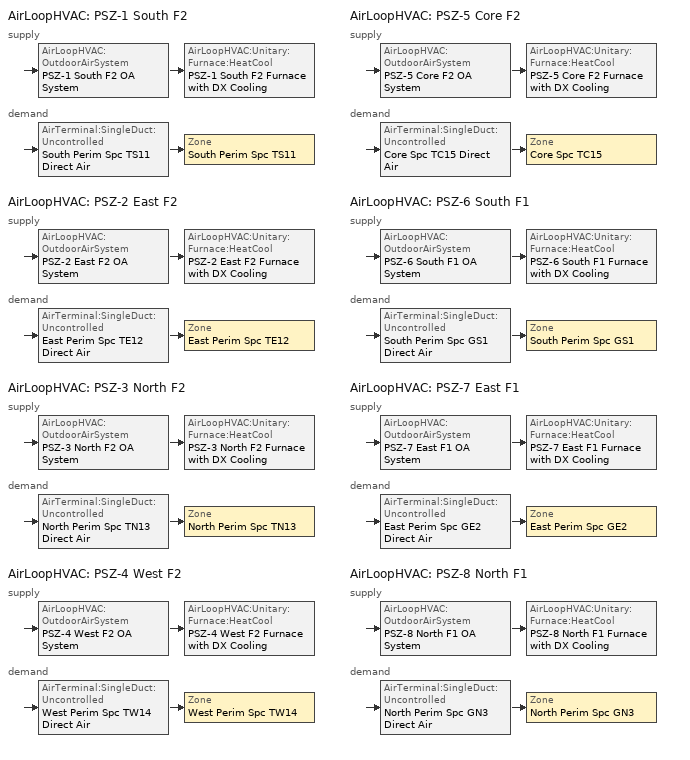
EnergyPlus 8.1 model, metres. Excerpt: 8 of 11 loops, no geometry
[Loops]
AirLoopHVAC 'PSZ-1 South F2'
 supply: AirLoopHVAC:OutdoorAirSystem 'PSZ-1 South F2 OA System' > AirLoopHVAC:Unitary:Furnace:HeatCool 'PSZ-1 South F2 Furnace with DX Cooling'
 demand: AirTerminal:SingleDuct:Uncontrolled 'South Perim Spc TS11 Direct Air' > Zone 'South Perim Spc TS11'
AirLoopHVAC 'PSZ-2 East F2'
 supply: AirLoopHVAC:OutdoorAirSystem 'PSZ-2 East F2 OA System' > AirLoopHVAC:Unitary:Furnace:HeatCool 'PSZ-2 East F2 Furnace with DX Cooling'
 demand: AirTerminal:SingleDuct:Uncontrolled 'East Perim Spc TE12 Direct Air' > Zone 'East Perim Spc TE12'
AirLoopHVAC 'PSZ-3 North F2'
 supply: AirLoopHVAC:OutdoorAirSystem 'PSZ-3 North F2 OA System' > AirLoopHVAC:Unitary:Furnace:HeatCool 'PSZ-3 North F2 Furnace with DX Cooling'
 demand: AirTerminal:SingleDuct:Uncontrolled 'North Perim Spc TN13 Direct Air' > Zone 'North Perim Spc TN13'
AirLoopHVAC 'PSZ-4 West F2'
 supply: AirLoopHVAC:OutdoorAirSystem 'PSZ-4 West F2 OA System' > AirLoopHVAC:Unitary:Furnace:HeatCool 'PSZ-4 West F2 Furnace with DX Cooling'
 demand: AirTerminal:SingleDuct:Uncontrolled 'West Perim Spc TW14 Direct Air' > Zone 'West Perim Spc TW14'
AirLoopHVAC 'PSZ-5 Core F2'
 supply: AirLoopHVAC:OutdoorAirSystem 'PSZ-5 Core F2 OA System' > AirLoopHVAC:Unitary:Furnace:HeatCool 'PSZ-5 Core F2 Furnace with DX Cooling'
 demand: AirTerminal:SingleDuct:Uncontrolled 'Core Spc TC15 Direct Air' > Zone 'Core Spc TC15'
AirLoopHVAC 'PSZ-6 South F1'
 supply: AirLoopHVAC:OutdoorAirSystem 'PSZ-6 South F1 OA System' > AirLoopHVAC:Unitary:Furnace:HeatCool 'PSZ-6 South F1 Furnace with DX Cooling'
 demand: AirTerminal:SingleDuct:Uncontrolled 'South Perim Spc GS1 Direct Air' > Zone 'South Perim Spc GS1'
AirLoopHVAC 'PSZ-7 East F1'
 supply: AirLoopHVAC:OutdoorAirSystem 'PSZ-7 East F1 OA System' > AirLoopHVAC:Unitary:Furnace:HeatCool 'PSZ-7 East F1 Furnace with DX Cooling'
 demand: AirTerminal:SingleDuct:Uncontrolled 'East Perim Spc GE2 Direct Air' > Zone 'East Perim Spc GE2'
AirLoopHVAC 'PSZ-8 North F1'
 supply: AirLoopHVAC:OutdoorAirSystem 'PSZ-8 North F1 OA System' > AirLoopHVAC:Unitary:Furnace:HeatCool 'PSZ-8 North F1 Furnace with DX Cooling'
 demand: AirTerminal:SingleDuct:Uncontrolled 'North Perim Spc GN3 Direct Air' > Zone 'North Perim Spc GN3'
[DesignSpecification:OutdoorAir] Outdoor Air Flow per Zone {m3/s}=0
Name | Outdoor Air Method | Outdoor Air Flow per Zone Floor Area {m3/s-m2} | Outdoor Air Flow per Person {m3/s-person}
SZ DSOA South Perim Spc GS1; SZ DSOA South Perim Spc TS11; SZ DSOA East Perim Spc GE2; SZ DSOA East Perim Spc TE12; SZ DSOA North Perim Spc GN3; SZ DSOA North Perim Spc TN13; SZ DSOA West Perim Spc TW14; SZ DSOA Core Spc TC15 | Flow/Area | 0.000666962
South Perim Spc TS11 DCV; East Perim Spc TE12 DCV; North Perim Spc TN13 DCV; West Perim Spc TW14 DCV; Core Spc TC15 DCV; South Perim Spc GS1 DCV; East Perim Spc GE2 DCV; North Perim Spc GN3 DCV | Sum | 0.00031 | 0.00236
[Sizing:Zone] Zone Cooling Design Supply Air Temperature Input Method=SupplyAirTemperature; Zone Cooling Design Supply Air Temperature {C}=12.8; Zone Heating Design Supply Air Temperature Input Method=SupplyAirTemperature; Zone Heating Design Supply Air Temperature {C}=40.4; Zone Cooling Design Supply Air Humidity Ratio {kgWater/kgDryAir}=0.008; Zone Heating Design Supply Air Humidity Ratio {kgWater/kgDryAir}=0.008; Cooling Design Air Flow Method=DesignDay; Cooling Design Air Flow Rate {m3/s}=0; Cooling Minimum Air Flow Fraction=0; Heating Design Air Flow Method=DesignDay; Heating Design Air Flow Rate {m3/s}=0; Heating Maximum Air Flow Fraction=0
Name | Design Specification Outdoor Air Object
South Perim Spc GS1 | SZ DSOA South Perim Spc GS1
South Perim Spc TS11 | SZ DSOA South Perim Spc TS11
East Perim Spc GE2 | SZ DSOA East Perim Spc GE2
East Perim Spc TE12 | SZ DSOA East Perim Spc TE12
North Perim Spc GN3 | SZ DSOA North Perim Spc GN3
North Perim Spc TN13 | SZ DSOA North Perim Spc TN13
West Perim Spc TW14 | SZ DSOA West Perim Spc TW14
Core Spc TC15 | SZ DSOA Core Spc TC15
[Sizing:System] Type of Load to Size On=Sensible; Design Outdoor Air Flow Rate {m3/s}=autosize; Minimum System Air Flow Ratio=1; Preheat Design Temperature {C}=7; Preheat Design Humidity Ratio {kgWater/kgDryAir}=0.008; Precool Design Temperature {C}=11; Precool Design Humidity Ratio {kgWater/kgDryAir}=0.008; Central Cooling Design Supply Air Temperature {C}=12.8; Central Heating Design Supply Air Temperature {C}=40.4; Sizing Option=NonCoincident; 100% Outdoor Air in Cooling=No; 100% Outdoor Air in Heating=No; Central Cooling Design Supply Air Humidity Ratio {kgWater/kgDryAir}=0.008; Central Heating Design Supply Air Humidity Ratio {kgWater/kgDryAir}=0.008; Cooling Design Air Flow Method=DesignDay; Cooling Design Air Flow Rate {m3/s}=0; Heating Design Air Flow Method=DesignDay; Heating Design Air Flow Rate {m3/s}=0; System Outdoor Air Method=ZoneSum
PSZ-1 South F2; PSZ-2 East F2; PSZ-3 North F2; PSZ-4 West F2; PSZ-5 Core F2; PSZ-6 South F1; PSZ-7 East F1; PSZ-8 North F1
[ZoneControl:Thermostat] Control Type Schedule=COMPACT HVAC-ALWAYS 4; Control 1=Thermostat 1 Dual SP Control
Name | Zone or ZoneList
South Perim Spc GS1 Thermostat | South Perim Spc GS1
South Perim Spc TS11 Thermostat | South Perim Spc TS11
East Perim Spc GE2 Thermostat | East Perim Spc GE2
East Perim Spc TE12 Thermostat | East Perim Spc TE12
North Perim Spc GN3 Thermostat | North Perim Spc GN3
North Perim Spc TN13 Thermostat | North Perim Spc TN13
West Perim Spc TW14 Thermostat | West Perim Spc TW14
Core Spc TC15 Thermostat | Core Spc TC15
[ThermostatSetpoint:DualSetpoint]
Thermostat 1 Dual SP Control: Heating Setpoint Temperature Schedule=Heat 1/0; Cooling Setpoint Temperature Schedule=Cool 1/0
[AirTerminal:SingleDuct:Uncontrolled] Availability Schedule=COMPACT HVAC-ALWAYS 1; Maximum Air Flow Rate {m3/s}=autosize
South Perim Spc GS1 Direct Air; South Perim Spc TS11 Direct Air; East Perim Spc GE2 Direct Air; East Perim Spc TE12 Direct Air; North Perim Spc GN3 Direct Air; North Perim Spc TN13 Direct Air; West Perim Spc TW14 Direct Air; Core Spc TC15 Direct Air
[Zone equipment]
South Perim Spc GS1: South Perim Spc GS1 Direct Air
South Perim Spc TS11: South Perim Spc TS11 Direct Air
East Perim Spc GE2: East Perim Spc GE2 Direct Air
East Perim Spc TE12: East Perim Spc TE12 Direct Air
North Perim Spc GN3: North Perim Spc GN3 Direct Air
North Perim Spc TN13: North Perim Spc TN13 Direct Air
West Perim Spc TW14: West Perim Spc TW14 Direct Air
Core Spc TC15: Core Spc TC15 Direct Air, Core Spc TC15 Bathroom Exhaust
[Fan:OnOff] Availability Schedule=Fans D1; Fan Total Efficiency=0.53625; Pressure Rise {Pa}=448.2; Motor In Airstream Fraction=1
Name | Maximum Flow Rate {m3/s} | Motor Efficiency
PSZ-1 South F2 Supply Fan | 0.65771 | 0.825
PSZ-2 East F2 Supply Fan | 0.79817 | 0.825
PSZ-3 North F2 Supply Fan | 0.61286 | 0.825
PSZ-4 West F2 Supply Fan | 0.89116 | 0.825
PSZ-5 Core F2 Supply Fan | 2.19932 | 0.84
PSZ-6 South F1 Supply Fan | 0.48562 | 0.825
PSZ-7 East F1 Supply Fan | 0.59453 | 0.825
PSZ-8 North F1 Supply Fan | 0.48742 | 0.825
[Fan:ZoneExhaust]
Core Spc TC15 Bathroom Exhaust: Availability Schedule=ExFanOperationSchd; Fan Total Efficiency=0.45; Pressure Rise {Pa}=187.5; Maximum Flow Rate {m3/s}=0.28385
[Coil:Cooling:DX:SingleSpeed] Availability Schedule=COMPACT HVAC-ALWAYS 1; Gross Rated Sensible Heat Ratio=autosize; Gross Rated Cooling COP {W/W}=2.73; Total Cooling Capacity Function of Temperature Curve=PSZ DX Coil Cap-FT; Total Cooling Capacity Function of Flow Fraction Curve=PSZ DX Coil Cap-FF; Energy Input Ratio Function of Temperature Curve=PSZ DX Coil EIR-FT; Energy Input Ratio Function of Flow Fraction Curve=PSZ DX Coil EIR-FF; Part Load Fraction Correlation Curve=PSZ DX Coil PLF; Nominal Time for Condensate Removal to Begin {s}=0; Ratio of Initial Moisture Evaporation Rate and Steady State Latent Capacity=0; Maximum Cycling Rate {cycles/hr}=0; Latent Capacity Time Constant {s}=0; Condenser Type=Aircooled; Evaporative Condenser Effectiveness=0; Evaporative Condenser Pump Rated Power Consumption {W}=0; Crankcase Heater Capacity {W}=0; Maximum Outdoor Dry-Bulb Temperature for Crankcase Heater Operation {C}=10
Name | Gross Rated Total Cooling Capacity {W} | Rated Air Flow Rate {m3/s}
PSZ-1 South F2 Cooling Coil | 9290.98 | 0.65771
PSZ-2 East F2 Cooling Coil | 10570 | 0.79817
PSZ-3 North F2 Cooling Coil | 8878.84 | 0.61286
PSZ-4 West F2 Cooling Coil | 11801.4 | 0.89116
PSZ-5 Core F2 Cooling Coil | 31707.7 | 2.19932
PSZ-6 South F1 Cooling Coil | 7389.13 | 0.48562
PSZ-7 East F1 Cooling Coil | 7873.29 | 0.59453
PSZ-8 North F1 Cooling Coil | 7658.61 | 0.48742
[Coil:Heating:Gas] Availability Schedule=COMPACT HVAC-ALWAYS 1; Gas Burner Efficiency=0.8; Parasitic Electric Load {W}=0; Part Load Fraction Correlation Curve=PSZ Heating Coil PLF-FPLR; Parasitic Gas Load {W}=0
Name | Nominal Capacity {W}
PSZ-1 South F2 Heating Coil | 16942.6
PSZ-2 East F2 Heating Coil | 16951.9
PSZ-3 North F2 Heating Coil | 17078.5
PSZ-4 West F2 Heating Coil | 17075.4
PSZ-5 Core F2 Heating Coil | 42468.9
PSZ-6 South F1 Heating Coil | 14279.8
PSZ-7 East F1 Heating Coil | 14258.1
PSZ-8 North F1 Heating Coil | 14319.3
[AirLoopHVAC:Unitary:Furnace:HeatCool] Availability Schedule=COMPACT HVAC-ALWAYS 1; Supply Air Fan Operating Mode Schedule=COMPACT HVAC-ALWAYS 1; Maximum Supply Air Temperature {C}=40.4; Supply Air Flow Rate During Cooling Operation {m3/s}=autosize; Supply Air Flow Rate During Heating Operation {m3/s}=autosize; Supply Air Flow Rate When No Cooling or Heating is Needed {m3/s}=autosize; Fan Placement=DrawThrough; Dehumidification Control Type=None
Name | Controlling Zone or Thermostat Location | Supply Fan | Heating Coil | Cooling Coil
PSZ-1 South F2 Furnace with DX Cooling | South Perim Spc TS11 | PSZ-1 South F2 Supply Fan | PSZ-1 South F2 Heating Coil | PSZ-1 South F2 Cooling Coil
PSZ-2 East F2 Furnace with DX Cooling | East Perim Spc TE12 | PSZ-2 East F2 Supply Fan | PSZ-2 East F2 Heating Coil | PSZ-2 East F2 Cooling Coil
PSZ-3 North F2 Furnace with DX Cooling | North Perim Spc TN13 | PSZ-3 North F2 Supply Fan | PSZ-3 North F2 Heating Coil | PSZ-3 North F2 Cooling Coil
PSZ-4 West F2 Furnace with DX Cooling | West Perim Spc TW14 | PSZ-4 West F2 Supply Fan | PSZ-4 West F2 Heating Coil | PSZ-4 West F2 Cooling Coil
PSZ-5 Core F2 Furnace with DX Cooling | Core Spc TC15 | PSZ-5 Core F2 Supply Fan | PSZ-5 Core F2 Heating Coil | PSZ-5 Core F2 Cooling Coil
PSZ-6 South F1 Furnace with DX Cooling | South Perim Spc GS1 | PSZ-6 South F1 Supply Fan | PSZ-6 South F1 Heating Coil | PSZ-6 South F1 Cooling Coil
PSZ-7 East F1 Furnace with DX Cooling | East Perim Spc GE2 | PSZ-7 East F1 Supply Fan | PSZ-7 East F1 Heating Coil | PSZ-7 East F1 Cooling Coil
PSZ-8 North F1 Furnace with DX Cooling | North Perim Spc GN3 | PSZ-8 North F1 Supply Fan | PSZ-8 North F1 Heating Coil | PSZ-8 North F1 Cooling Coil
[Controller:OutdoorAir] Minimum Outdoor Air Flow Rate {m3/s}=0; Maximum Outdoor Air Flow Rate {m3/s}=autosize; Economizer Control Type=DifferentialDryBulb; Economizer Control Action Type=ModulateFlow; Lockout Type=NoLockout; Minimum Limit Type=FixedMinimum; Minimum Outdoor Air Schedule=MinOA_Sched; Minimum Fraction of Outdoor Air Schedule=MinOAFracSch_DCV; Maximum Fraction of Outdoor Air Schedule=MaxOAFracSch_Base; Heat Recovery Bypass Control Type=BypassWhenOAFlowGreaterThanMinimum
Name | Mechanical Ventilation Controller
PSZ-1 South F2 OA Controller | PSZ1 South F2 DCV
PSZ-2 East F2 OA Controller | PSZ2 East F2 DCV
PSZ-3 North F2 OA Controller | PSZ3 North F2 DCV
PSZ-4 West F2 OA Controller | PSZ4 West F2 DCV
PSZ-5 Core F2 OA Controller | PSZ5 Core F2 DCV
PSZ-6 South F1 OA Controller | PSZ6 South F1 DCV
PSZ-7 East F1 OA Controller | PSZ7 East F1 DCV
PSZ-8 North F1 OA Controller | PSZ8 North F1 DCV
[AirLoopHVAC] Design Supply Air Flow Rate {m3/s}=autosize
PSZ-1 South F2; PSZ-2 East F2; PSZ-3 North F2; PSZ-4 West F2; PSZ-5 Core F2; PSZ-6 South F1; PSZ-7 East F1; PSZ-8 North F1
[EnergyManagementSystem:Sensor]
Name | Output:Variable or Output:Meter Index Key | Output:Variable or Output:Meter
PSZ1_Cooling | PSZ-1 South F2 | Air System Total Cooling Energy
PSZ1_Heating | PSZ-1 South F2 | Air System Total Heating Energy
PSZ2_Cooling | PSZ-2 East F2 | Air System Total Cooling Energy
PSZ2_Heating | PSZ-2 East F2 | Air System Total Heating Energy
PSZ3_Cooling | PSZ-3 North F2 | Air System Total Cooling Energy
PSZ3_Heating | PSZ-3 North F2 | Air System Total Heating Energy
PSZ4_Cooling | PSZ-4 West F2 | Air System Total Cooling Energy
PSZ4_Heating | PSZ-4 West F2 | Air System Total Heating Energy
PSZ5_Cooling | PSZ-5 Core F2 | Air System Total Cooling Energy
PSZ5_Heating | PSZ-5 Core F2 | Air System Total Heating Energy
PSZ6_Cooling | PSZ-6 South F1 | Air System Total Cooling Energy
PSZ6_Heating | PSZ-6 South F1 | Air System Total Heating Energy
PSZ7_Cooling | PSZ-7 East F1 | Air System Total Cooling Energy
PSZ7_Heating | PSZ-7 East F1 | Air System Total Heating Energy
PSZ8_Cooling | PSZ-8 North F1 | Air System Total Cooling Energy
PSZ8_Heating | PSZ-8 North F1 | Air System Total Heating Energy
[EnergyManagementSystem:Program]
DR_Post_Process: SET DR_Demand = 0; SET DR_Pre_Demand=0; SET DR_Post_Demand=0; IF CPP_Event_Sensor==1; SET DR_Demand = Demand*12/3600; ENDIF; IF CPP_Event_Sensor>0; SET DR_FullDay = Demand*12 /3600; ENDIF
AEDG_BldgLoad: SET F2_Heating = PSZ1_Heating + PSZ2_Heating + PSZ3_Heating + PSZ4_Heating + PSZ5_Heating; SET F2_Cooling = PSZ1_Cooling + PSZ2_Cooling + PSZ3_Cooling + PSZ4_Cooling + PSZ5_Cooling; SET F1_Heating = PSZ6_Heating + PSZ7_Heating + PSZ8_Heating + PSZ9_Heating + PSZ10_Heating; SET F1_Cooling = PSZ6_Cooling + PSZ7_Cooling + PSZ8_Cooling + PSZ9_Cooling + PSZ10_Cooling; SET BldgHeating = F1_Heating + F2_Heating; SET BldgCooling = F1_Cooling + F2_Cooling
[EnergyManagementSystem:ProgramCallingManager]
DR_Post_Process_Manager: EndOfSystemTimestepAfterHVACReporting; DR_Post_Process
Total Bldg Load EMS: EndOfSystemTimestepBeforeHVACReporting; AEDG_BldgLoad
[EnergyManagementSystem:OutputVariable]
Name | EMS Variable | Type of Data in Variable | Update Frequency | EMS Program or Subroutine
DR_Demand | DR_Demand | Averaged | SystemTimestep | DR_Post_Process
DR_FullDay | DR_FullDay | Averaged | SystemTimestep | DR_Post_Process
Total Building Heating Load | BldgHeating | Summed | SystemTimeStep
Total Building Cooling Load | BldgCooling | Summed | SystemTimeStep
[EnergyManagementSystem:GlobalVariable]
BldgHeating; BldgCooling
[AvailabilityManager:Scheduled] Schedule=COMPACT HVAC-ALWAYS 1
PSZ-1 South F2 Availability; PSZ-2 East F2 Availability; PSZ-3 North F2 Availability; PSZ-4 West F2 Availability; PSZ-5 Core F2 Availability; PSZ-6 South F1 Availability; PSZ-7 East F1 Availability; PSZ-8 North F1 Availability; PSZ-9 West F1 Availability; PSZ-10 Core F1 Availability
[AvailabilityManager:NightCycle] Applicability Schedule=COMPACT HVAC-ALWAYS 1; Fan Schedule=Fans D1; Control Type=CycleOnAny; Thermostat Tolerance {deltaC}=1; Cycling Run Time {s}=3600
PSZ-1 South F2 Availability NC; PSZ-2 East F2 Availability NC; PSZ-3 North F2 Availability NC; PSZ-4 West F2 Availability NC; PSZ-5 Core F2 Availability NC; PSZ-6 South F1 Availability NC
[SetpointManager:SingleZone:Reheat] Control Variable=Temperature; Minimum Supply Air Temperature {C}=13; Maximum Supply Air Temperature {C}=45
Name | Control Zone | Setpoint Node or NodeList
PSZ-1 South F2 Supply Air Temp Manager | South Perim Spc TS11 | PSZ-1 South F2 Air Loop Outlet
PSZ-2 East F2 Supply Air Temp Manager | East Perim Spc TE12 | PSZ-2 East F2 Air Loop Outlet
PSZ-3 North F2 Supply Air Temp Manager | North Perim Spc TN13 | PSZ-3 North F2 Air Loop Outlet
PSZ-4 West F2 Supply Air Temp Manager | West Perim Spc TW14 | PSZ-4 West F2 Air Loop Outlet
PSZ-5 Core F2 Supply Air Temp Manager | Core Spc TC15 | PSZ-5 Core F2 Air Loop Outlet
PSZ-6 South F1 Supply Air Temp Manager | South Perim Spc GS1 | PSZ-6 South F1 Air Loop Outlet
PSZ-7 East F1 Supply Air Temp Manager | East Perim Spc GE2 | PSZ-7 East F1 Air Loop Outlet
PSZ-8 North F1 Supply Air Temp Manager | North Perim Spc GN3 | PSZ-8 North F1 Air Loop Outlet
[SetpointManager:MixedAir] Control Variable=Temperature
Name | Setpoint Node or NodeList
PSZ-1 South F2 Cooling Coil Air Temp Manager | PSZ-1 South F2 Mixed Air Outlet
PSZ-2 East F2 Cooling Coil Air Temp Manager | PSZ-2 East F2 Mixed Air Outlet
PSZ-3 North F2 Cooling Coil Air Temp Manager | PSZ-3 North F2 Mixed Air Outlet
PSZ-4 West F2 Cooling Coil Air Temp Manager | PSZ-4 West F2 Mixed Air Outlet
PSZ-5 Core F2 Cooling Coil Air Temp Manager | PSZ-5 Core F2 Mixed Air Outlet
PSZ-6 South F1 Cooling Coil Air Temp Manager | PSZ-6 South F1 Mixed Air Outlet
PSZ-7 East F1 Cooling Coil Air Temp Manager | PSZ-7 East F1 Mixed Air Outlet
PSZ-8 North F1 Cooling Coil Air Temp Manager | PSZ-8 North F1 Mixed Air Outlet
[FaultModel:TemperatureSensorOffset:OutdoorAir] Availability Schedule=ALWAYS-ON; Temperature Sensor Offset {deltaC}=3
Name | Controller Object
PSZ-1 OA Sensor Bias | PSZ-1 South F2 OA Controller
PSZ-2 OA Sensor Bias | PSZ-2 East F2 OA Controller
PSZ-3 OA Sensor Bias | PSZ-3 North F2 OA Controller
PSZ-4 OA Sensor Bias | PSZ-4 West F2 OA Controller
PSZ-5 OA Sensor Bias | PSZ-5 Core F2 OA Controller
PSZ-6 OA Sensor Bias | PSZ-6 South F1 OA Controller
PSZ-7 OA Sensor Bias | PSZ-7 East F1 OA Controller
PSZ-8 OA Sensor Bias | PSZ-8 North F1 OA Controller
[FaultModel:TemperatureSensorOffset:ReturnAir] Availability Schedule=ALWAYS-ON; Temperature Sensor Offset {deltaC}=-3
Name | Controller Object
PSZ-1 OA Sensor Bias | PSZ-1 South F2 OA Controller
PSZ-2 OA Sensor Bias | PSZ-2 East F2 OA Controller
PSZ-3 OA Sensor Bias | PSZ-3 North F2 OA Controller
PSZ-4 OA Sensor Bias | PSZ-4 West F2 OA Controller
PSZ-5 OA Sensor Bias | PSZ-5 Core F2 OA Controller
PSZ-6 OA Sensor Bias | PSZ-6 South F1 OA Controller
PSZ-7 OA Sensor Bias | PSZ-7 East F1 OA Controller
PSZ-8 OA Sensor Bias | PSZ-8 North F1 OA Controller
[DesignSpecification:ZoneAirDistribution]
DCV ZADE: Zone Air Distribution Effectiveness in Cooling Mode=1; Zone Air Distribution Effectiveness in Heating Mode=0.8
[ZoneControl:ContaminantController] Carbon Dioxide Control Availability Schedule=CO2AvailSchedule; Carbon Dioxide Setpoint Schedule=CO2SetpointSchedule
Name | Controlled Zone
TS11 CO2 Controller | South Perim Spc TS11
TE12 CO2 Controller | East Perim Spc TE12
TN13 CO2 Controller | North Perim Spc TN13
TW14 CO2 Controller | West Perim Spc TW14
TC15 CO2 Controller | Core Spc TC15
GS1 CO2 Controller | South Perim Spc GS1
GE2 CO2 Controller | East Perim Spc GE2
GN3 CO2 Controller | North Perim Spc GN3
[Controller:MechanicalVentilation] Availability Schedule=CO2AvailSchedule; Demand Controlled Ventilation=Yes; System Outdoor Air Method=IndoorAirQualityProcedure; Design Specification Zone Air Distribution Object Name 1=DCV ZADE
Name | Zone 1 | Design Specification Outdoor Air Object Name 1
PSZ1 South F2 DCV | South Perim Spc TS11 | South Perim Spc TS11 DCV
PSZ2 East F2 DCV | East Perim Spc TE12 | East Perim Spc TE12 DCV
PSZ3 North F2 DCV | North Perim Spc TN13 | North Perim Spc TN13 DCV
PSZ4 West F2 DCV | West Perim Spc TW14 | West Perim Spc TW14 DCV
PSZ5 Core F2 DCV | Core Spc TC15 | Core Spc TC15 DCV
PSZ6 South F1 DCV | South Perim Spc GS1 | South Perim Spc GS1 DCV
PSZ7 East F1 DCV | East Perim Spc GE2 | East Perim Spc GE2 DCV
PSZ8 North F1 DCV | North Perim Spc GN3 | North Perim Spc GN3 DCV
[Schedule:Compact]
Always-On; COMPACT HVAC-ALWAYS 1; MinOA_Sched: Through: 12/31, For: AllDays, Until: 24:00, 1
Cool 1/0: Through: 12/31, For: Weekdays, Until: 05:00, 26.7, Until: 06:00, 25.2, Until: 07:00, 23.9, Until: 22:00, 22.8, Until: 24:00, 26.7, For: Saturday, Until: 05:00, 26.7, Until: 06:00, 25.2, Until: 07:00, 23.9, Until: 18:00, 22.8, Until: 24:00, 26.7, For: SummerDesignDay, Until: 05:00, 26.7, Until: 06:00, 25.2, Until: 07:00, 23.9, Until: 22:00, 22.8, Until: 24:00, 26.7, For: WinterDesignDay, Until: 24:00, 26.7, For: Sunday Holidays AllOtherDays, Until: 24:00, 26.7
Heat 1/0: Through: 12/31, For: Weekdays, Until: 05:00, 18.3, Until: 06:00, 19.3, Until: 07:00, 20.3, Until: 22:00, 21.7, Until: 24:00, 18.3, For: SummerDesignDay, Until: 24:00, 18.3, For: WinterDesignDay, Until: 05:00, 18.3, Until: 06:00, 19.3, Until: 07:00, 20.3, Until: 22:00, 21.7, Until: 24:00, 18.3, For: Saturday, Until: 05:00, 18.3, Until: 06:00, 19.3, Until:  07:00, 20.3, Until: 18:00, 21.7, Until: 24:00, 18.3, For: Sunday Holidays AllOtherDays, Until: 24:00, 18.3
Fans D1: Through: 12/31, For: Weekdays SummerDesignDay WinterDesignDay, Until: 05:00, 0, Until: 22:00, 1, Until: 24:00, 0, For: Saturday, Until: 05:00, 0, Until: 18:00, 1, Until: 24:00, 0, For: Sunday Holidays AllOtherDays, Until: 24:00, 0
ExFanOperationSchd: Through: 12/31, For: Weekdays SummerDesignDay WinterDesignDay, Until: 05:00, 1, Until: 22:00, 1, Until: 24:00, 1, For: Saturday, Until: 05:00, 1, Until: 18:00, 1, Until: 24:00, 1, For: Sunday Holidays AllOtherDays, Until: 24:00, 1
MaxOAFracSch_Base: Through: 12/31, For: AllDays, Until: 24:00, 0.7
COMPACT HVAC-ALWAYS 4: Through: 12/31, For: AllDays, Until: 24:00, 4
CO2AvailSchedule: Through: 12/31, For: Weekdays SummerDesignDay, Until: 07:00, 0, Until: 22:00, 1, Until: 24:00, 0, For: Saturday WinterDesignDay, Until: 07:00, 0, Until: 18:00, 1, Until: 24:00, 0, For: AllOtherDays, Until: 24:00, 0
CO2SetpointSchedule: Through: 12/31, For: AllDays, Until: 24:00, 1000
MinOAFracSch_DCV: Through: 12/31, For: Weekdays, Until: 07:00, 0.1, Until: 22:00, 0.1, Until: 24:00, 0.1, For: Saturday, Until: 07:00, 0.1, Until: 18:00, 0.1, Until: 24:00, 0.1, For: SummerDesignDay WinterDesignDay, Until: 24:00, 0.15, For: Sunday Holidays AllOtherDays, Until: 24:00, 0.1
[Curve:Quadratic]
Name | Coefficient1 Constant | Coefficient2 x | Coefficient3 x**2 | Minimum Value of x | Maximum Value of x
PSZ DX Coil Cap-FF | 0.8 | 0.2 | 0 | 0.5 | 1.5
PSZ DX Coil EIR-FF | 1.1552 | -0.1808 | 0.0256 | 0.5 | 1.5
PSZ DX Coil PLF | 0.85 | 0.15 | 0 | 0 | 1
[Curve:Cubic]
PSZ Heating Coil PLF-FPLR: Coefficient1 Constant=0.8; Coefficient2 x=0.2; Coefficient3 x**2=0; Coefficient4 x**3=0; Minimum Value of x=0; Maximum Value of x=1
[Curve:Biquadratic] Minimum Value of x=12.77778; Maximum Value of x=23.88889; Minimum Value of y=23.88889; Maximum Value of y=46.11111
Name | Coefficient1 Constant | Coefficient2 x | Coefficient3 x**2 | Coefficient4 y | Coefficient5 y**2 | Coefficient6 x*y
PSZ DX Coil Cap-FT | 0.867916 | 0.0142476 | 0.000554364 | -0.00755806 | 3.29832e-05 | -0.000191711
PSZ DX Coil EIR-FT | 0.116968 | 0.0284933 | -0.000411156 | 0.0214143 | 0.000161125 | -0.000679104
